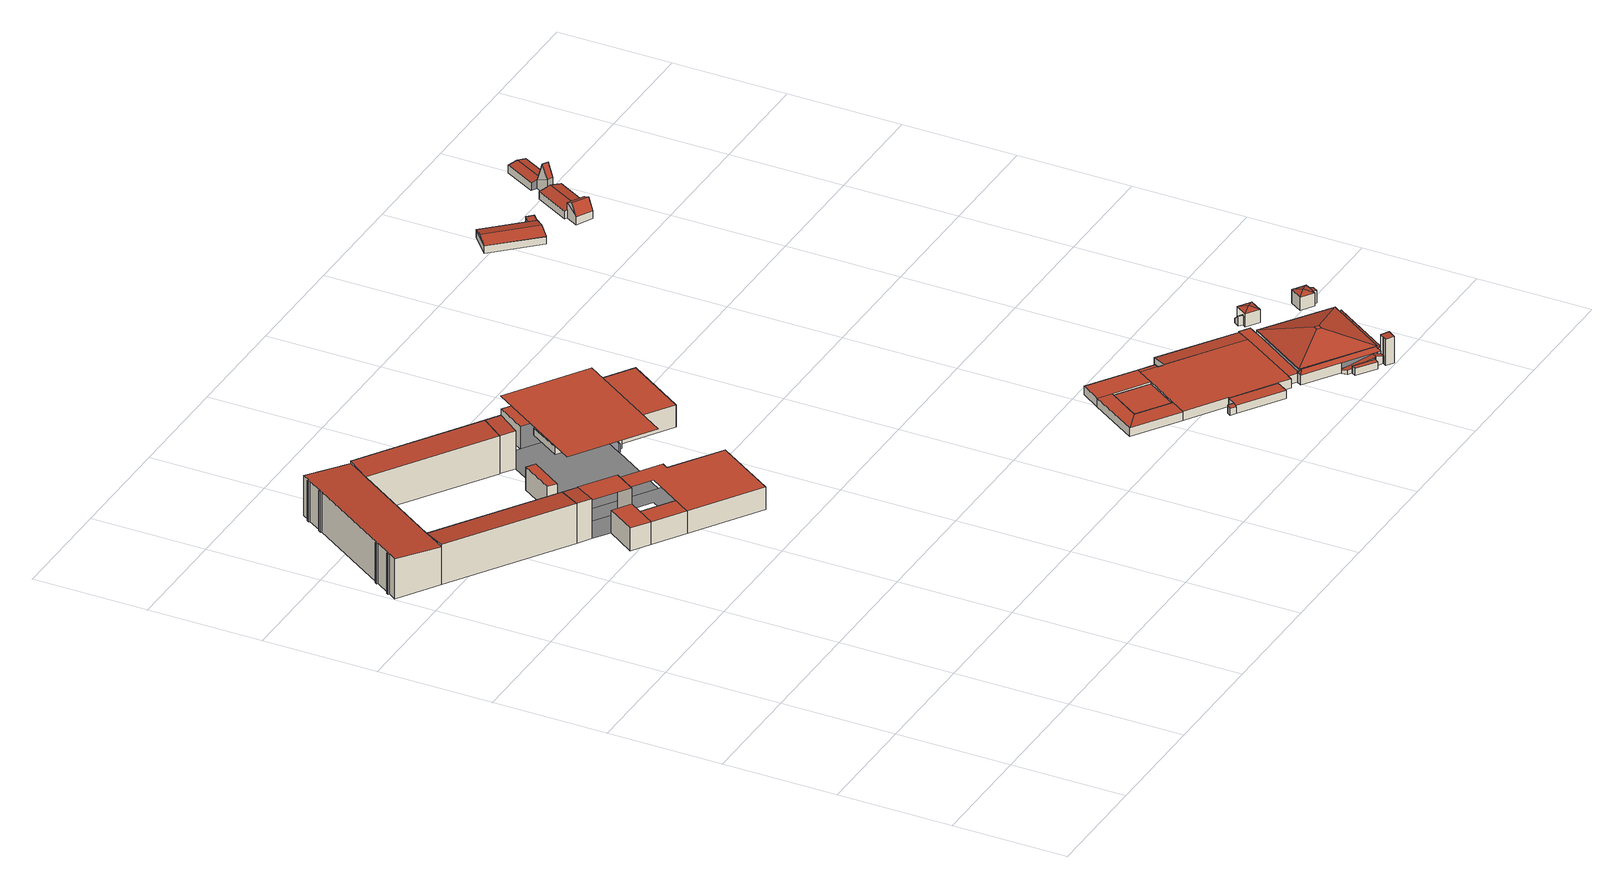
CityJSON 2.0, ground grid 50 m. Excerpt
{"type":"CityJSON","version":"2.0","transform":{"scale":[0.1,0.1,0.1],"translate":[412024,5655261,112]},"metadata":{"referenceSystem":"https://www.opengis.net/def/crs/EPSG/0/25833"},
"CityObjects":{
"building1":{"type":"Building","attributes":{"name":"Deutsches Hygiene-Museum","Gemeindeschluessel":14612000,"Geometrietyp2DReferenz":"3000","function":"31001_3034","roofType":"9999"},"children":["building1-1","building1-2","building1-3"]},
"building1-1":{"type":"BuildingPart","attributes":{"Dachtyp_tdc":"tdcPolyFlatRoof","Dachneigung":4.95,"QualitaetDacherkennung":76,"Geometrietyp2DReferenz":"3000","measuredHeight":18.29,"roofType":"2100"},"parents":["building1"],"geometry":[{"type":"MultiSurface","lod":"2","boundaries":[[[0,1,2,3]],[[1,4,5,6,2]],[[7,0,3,8,9]],[[7,4,1,0]],[[3,2,6,8]]],"semantics":{"surfaces":[{"type":"WallSurface"},{"type":"RoofSurface"},{"type":"GroundSurface"}],"values":[0,0,0,1,2]}}]},
"building1-2":{"type":"BuildingPart","attributes":{"Dachtyp_tdc":"tdcPolyFlatRoof","Dachneigung":2.9,"QualitaetDacherkennung":48,"Geometrietyp2DReferenz":"3000","measuredHeight":18.24,"roofType":"2100"},"parents":["building1"],"geometry":[{"type":"MultiSurface","lod":"2","boundaries":[[[10,9,8,11]],[[5,12,13,6]],[[12,14,15,13]],[[14,16,17,15]],[[16,18,19,17]],[[18,20,21,19]],[[20,22,23,21]],[[22,24,25,23]],[[24,26,27,25]],[[26,28,29,27]],[[28,30,31,29]],[[30,32,33,31]],[[32,34,35,33]],[[34,36,37,35]],[[36,38,39,37]],[[38,40,41,39]],[[40,42,43,41]],[[42,44,45,43]],[[44,46,47,45]],[[46,48,49,47]],[[46,44,42,40,38,36,34,32,30,28,26,24,22,20,18,16,14,12,5,9,10,48]],[[49,11,8,6,13,15,17,19,21,23,25,27,29,31,33,35,37,39,41,43,45,47]]],"semantics":{"surfaces":[{"type":"WallSurface"},{"type":"RoofSurface"},{"type":"GroundSurface"}],"values":[0,0,0,0,0,0,0,0,0,0,0,0,0,0,0,0,0,0,0,0,1,2]}}]},
"building1-3":{"type":"BuildingPart","attributes":{"Dachtyp_tdc":"tdcPolyFlatRoof","Dachneigung":5.02,"QualitaetDacherkennung":75,"Geometrietyp2DReferenz":"3000","measuredHeight":18.25,"roofType":"2100"},"parents":["building1"],"geometry":[{"type":"MultiSurface","lod":"2","boundaries":[[[50,51,52,49,48]],[[51,53,54,52]],[[53,55,10,11,54]],[[53,51,50,55]],[[11,49,52,54]]],"semantics":{"surfaces":[{"type":"WallSurface"},{"type":"RoofSurface"},{"type":"GroundSurface"}],"values":[0,0,0,1,2]}}]},
"building2":{"type":"Building","attributes":{"name":"Deutsches Hygiene-Museum","Gemeindeschluessel":14612000,"Geometrietyp2DReferenz":"3000","function":"31001_3034","roofType":"9999"},"children":["building2-1","building2-2","building2-3","building2-4","building2-5","building2-6","building2-7","building2-8","building2-9","building2-10","building2-11","building2-12","building2-13"]},
"building2-1":{"type":"BuildingPart","attributes":{"Dachtyp_tdc":"tdcPolyFlatRoof","Dachneigung":0,"QualitaetDacherkennung":20,"Geometrietyp2DReferenz":"3000","measuredHeight":26.94,"roofType":"1000"},"parents":["building2"],"geometry":[{"type":"MultiSurface","lod":"2","boundaries":[[[56,57,58,59]],[[60,61,62,63,64,65,66,67,68]]],"semantics":{"surfaces":[{"type":"RoofSurface"},{"type":"GroundSurface"}],"values":[0,1]}}]},
"building2-2":{"type":"BuildingPart","attributes":{"Dachtyp_tdc":"tdcPolyFlatRoof","Dachneigung":0,"QualitaetDacherkennung":19,"Geometrietyp2DReferenz":"3000","measuredHeight":17.73,"roofType":"1000"},"parents":["building2"],"geometry":[{"type":"MultiSurface","lod":"2","boundaries":[[[69,70,71,72,73,74]],[[75,76,77,70,69]],[[73,72,78,79,80]]],"semantics":{"surfaces":[{"type":"WallSurface"},{"type":"RoofSurface"},{"type":"GroundSurface"}],"values":[0,1,2]}}]},
"building2-3":{"type":"BuildingPart","attributes":{"Dachtyp_tdc":"tdcPolyFlatRoof","Dachneigung":0,"QualitaetDacherkennung":67,"Geometrietyp2DReferenz":"3000","measuredHeight":10.21,"roofType":"1000"},"parents":["building2"],"geometry":[{"type":"MultiSurface","lod":"2","boundaries":[[[81,82,83,84]],[[85,86,87,88]],[[86,85,82,81]],[[84,83,88,87]]],"semantics":{"surfaces":[{"type":"WallSurface"},{"type":"RoofSurface"},{"type":"GroundSurface"}],"values":[0,0,1,2]}}]},
"building2-4":{"type":"BuildingPart","attributes":{"Dachtyp_tdc":"tdcPolyFlatRoof","Dachneigung":0,"QualitaetDacherkennung":72,"Geometrietyp2DReferenz":"3000","measuredHeight":10.25,"roofType":"1000"},"parents":["building2"],"geometry":[{"type":"MultiSurface","lod":"2","boundaries":[[[89,90,91,61]],[[90,92,93,94,91]],[[95,92,90,89]],[[61,91,94,62]]],"semantics":{"surfaces":[{"type":"WallSurface"},{"type":"RoofSurface"},{"type":"GroundSurface"}],"values":[0,0,1,2]}}]},
"building2-5":{"type":"BuildingPart","attributes":{"Dachtyp_tdc":"tdcPolyFlatRoof","Dachneigung":0,"QualitaetDacherkennung":0,"Geometrietyp2DReferenz":"3000","measuredHeight":3.38,"roofType":"9999"},"parents":["building2"],"geometry":[{"type":"MultiSurface","lod":"2","boundaries":[[[96,97,98,99,100]],[[100,99,101,102]],[[99,98,103,101]],[[98,97,104,103]],[[97,96,105,104]],[[96,100,102,105]],[[102,101,103,104,105]]],"semantics":{"surfaces":[{"type":"RoofSurface"},{"type":"WallSurface"},{"type":"GroundSurface"}],"values":[0,1,1,1,1,1,2]}}]},
"building2-6":{"type":"BuildingPart","attributes":{"Dachtyp_tdc":"tdcPolyFlatRoof","Dachneigung":0,"QualitaetDacherkennung":46,"Geometrietyp2DReferenz":"3000","measuredHeight":10.27,"roofType":"1000"},"parents":["building2"],"geometry":[{"type":"MultiSurface","lod":"2","boundaries":[[[106,107,108,109]],[[107,110,111,108]],[[110,112,113,111]],[[112,114,85,88,113]],[[112,110,107,106,115,116,117,118,74,119,114]],[[88,83,120,73,80,121,65,64,109,108,111,113]]],"semantics":{"surfaces":[{"type":"WallSurface"},{"type":"RoofSurface"},{"type":"GroundSurface"}],"values":[0,0,0,0,1,2]}}]},
"building2-7":{"type":"BuildingPart","attributes":{"Dachtyp_tdc":"tdcPolyFlatRoof","Dachneigung":0,"QualitaetDacherkennung":58,"Geometrietyp2DReferenz":"3000","measuredHeight":10.18,"roofType":"1000"},"parents":["building2"],"geometry":[{"type":"MultiSurface","lod":"2","boundaries":[[[122,123,124,125,126]],[[127,128,129,130,131]],[[128,127,132,123,122]],[[125,124,133,131,130]]],"semantics":{"surfaces":[{"type":"WallSurface"},{"type":"RoofSurface"},{"type":"GroundSurface"}],"values":[0,0,1,2]}}]},
"building2-8":{"type":"BuildingPart","attributes":{"Dachtyp_tdc":"tdcPolyFlatRoof","Dachneigung":4.94,"QualitaetDacherkennung":70,"Geometrietyp2DReferenz":"3000","measuredHeight":18.22,"roofType":"2100"},"parents":["building2"],"geometry":[{"type":"MultiSurface","lod":"2","boundaries":[[[1,0,134,135]],[[0,136,117,121,134]],[[137,1,135,79,77]],[[137,76,138,136,0,1]],[[135,134,121,80,79]]],"semantics":{"surfaces":[{"type":"WallSurface"},{"type":"RoofSurface"},{"type":"GroundSurface"}],"values":[0,0,0,1,2]}}]},
"building2-9":{"type":"BuildingPart","attributes":{"Dachtyp_tdc":"tdcPolyFlatRoof","Dachneigung":0,"QualitaetDacherkennung":48,"Geometrietyp2DReferenz":"3000","measuredHeight":10.46,"roofType":"1000"},"parents":["building2"],"geometry":[{"type":"MultiSurface","lod":"2","boundaries":[[[139,140,141,66]],[[142,143,140,139]],[[66,141,144,67]],[[140,143,144,141]],[[143,142,67,144]]],"semantics":{"surfaces":[{"type":"WallSurface"},{"type":"RoofSurface"},{"type":"GroundSurface"}],"values":[0,1,2,0,0]}}]},
"building2-10":{"type":"BuildingPart","attributes":{"Dachtyp_tdc":"tdcPolyFlatRoof","Dachneigung":0,"QualitaetDacherkennung":74,"Geometrietyp2DReferenz":"3000","measuredHeight":10.25,"roofType":"1000"},"parents":["building2"],"geometry":[{"type":"MultiSurface","lod":"2","boundaries":[[[145,146,147,87,86]],[[146,148,78,147]],[[148,146,145,71]],[[72,84,87,147,78]]],"semantics":{"surfaces":[{"type":"WallSurface"},{"type":"RoofSurface"},{"type":"GroundSurface"}],"values":[0,0,1,2]}}]},
"building2-11":{"type":"BuildingPart","attributes":{"Dachtyp_tdc":"tdcPolyFlatRoof","Dachneigung":5.03,"QualitaetDacherkennung":72,"Geometrietyp2DReferenz":"3000","measuredHeight":18.17,"roofType":"2100"},"parents":["building2"],"geometry":[{"type":"MultiSurface","lod":"2","boundaries":[[[53,51,149,150]],[[51,151,60,149]],[[152,53,150,68]],[[152,151,51,53]],[[150,149,60,68]]],"semantics":{"surfaces":[{"type":"WallSurface"},{"type":"RoofSurface"},{"type":"GroundSurface"}],"values":[0,0,0,1,2]}}]},
"building2-12":{"type":"BuildingPart","attributes":{"Dachtyp_tdc":"tdcPolyFlatRoof","Dachneigung":0,"QualitaetDacherkennung":0,"Geometrietyp2DReferenz":"3000","measuredHeight":3.74,"roofType":"9999"},"parents":["building2"],"geometry":[{"type":"MultiSurface","lod":"2","boundaries":[[[153,154,129,126,93,155]],[[93,126,125,94]],[[156,130,129,154]],[[154,153,63,156]],[[94,125,130,156,63,62]],[[130,125,126,129]],[[62,63,153,155]],[[94,62,155,93]]],"semantics":{"surfaces":[{"type":"RoofSurface"},{"type":"WallSurface"},{"type":"GroundSurface"},{"type":"ClosureSurface","isClosure":"1","QuelleClosure":"LoD1Solid"}],"values":[0,1,1,1,2,3,3,3]}}]},
"building2-13":{"type":"BuildingPart","attributes":{"Dachtyp_tdc":"tdcPolyFlatRoof","Dachneigung":0,"QualitaetDacherkennung":68,"Geometrietyp2DReferenz":"3000","measuredHeight":10.21,"roofType":"1000"},"parents":["building2"],"geometry":[{"type":"MultiSurface","lod":"2","boundaries":[[[157,158,124,123]],[[157,159,160,158]],[[159,132,133,160]],[[132,159,157,123]],[[124,158,160,133]]],"semantics":{"surfaces":[{"type":"WallSurface"},{"type":"RoofSurface"},{"type":"GroundSurface"}],"values":[0,0,0,1,2]}}]},
"building3":{"type":"Building","attributes":{"name":"Deutsches Hygiene-Museum","Dachtyp_tdc":"tdcPolyFlatRoof","Gemeindeschluessel":14612000,"Dachneigung":4.05,"QualitaetDacherkennung":38,"Geometrietyp2DReferenz":"3000","measuredHeight":3,"function":"31001_3034","roofType":"2100"},"geometry":[{"type":"Solid","lod":"2","boundaries":[[[[161,162,163,164]],[[162,165,166,163]],[[165,167,168,166]],[[167,161,164,168]],[[167,165,162,161]],[[164,163,166,168]]]],"semantics":{"surfaces":[{"type":"WallSurface"},{"type":"RoofSurface"},{"type":"GroundSurface"}],"values":[[0,0,0,0,1,2]]}}]},
"building4":{"type":"Building","attributes":{"name":"Georg-Arnhold-Bad","Dachtyp_tdc":"tdcPolyFlatRoof","Gemeindeschluessel":14612000,"Dachneigung":0,"QualitaetDacherkennung":0,"Geometrietyp2DReferenz":"3000","BezugspunktDach":"2000","measuredHeight":3,"function":"31001_3221"},"geometry":[{"type":"MultiSurface","lod":"2","boundaries":[[[169,170,171,172]],[[172,171,173,174]],[[171,170,175,173]],[[170,169,176,175]],[[169,172,174,176]],[[174,173,175,176]]],"semantics":{"surfaces":[{"type":"RoofSurface"},{"type":"WallSurface"},{"type":"GroundSurface"}],"values":[0,1,1,1,1,2]}}]},
"building5":{"type":"Building","attributes":{"name":"Georg-Arnhold-Bad","Gemeindeschluessel":14612000,"Geometrietyp2DReferenz":"3000","function":"31001_3221","roofType":"9999"},"children":["building5-1","building5-2","building5-3","building5-4","building5-5","building5-6","building5-7","building5-8","building5-9","building5-10","building5-11","building5-12","building5-13","building5-14","building5-15"]},
"building5-1":{"type":"BuildingPart","attributes":{"Dachtyp_tdc":"tdcPolyFlatRoof","Dachneigung":5.1,"QualitaetDacherkennung":59,"Geometrietyp2DReferenz":"3000","measuredHeight":4.14,"roofType":"2100"},"parents":["building5"],"geometry":[{"type":"MultiSurface","lod":"2","boundaries":[[[177,178,179,180,181]],[[178,182,183,179]],[[178,177,184,185,182]],[[183,186,180,179]]],"semantics":{"surfaces":[{"type":"WallSurface"},{"type":"RoofSurface"},{"type":"GroundSurface"}],"values":[0,0,1,2]}}]},
"building5-2":{"type":"BuildingPart","attributes":{"Dachtyp_tdc":"tdcPolyFlatRoof","Dachneigung":0,"QualitaetDacherkennung":79,"Geometrietyp2DReferenz":"3000","measuredHeight":3.91,"roofType":"1000"},"parents":["building5"],"geometry":[{"type":"MultiSurface","lod":"2","boundaries":[[[187,188,189,190]],[[191,192,193,194]],[[191,194,187,190]],[[189,188,193,192]]],"semantics":{"surfaces":[{"type":"WallSurface"},{"type":"RoofSurface"},{"type":"GroundSurface"}],"values":[0,0,1,2]}}]},
"building5-3":{"type":"BuildingPart","attributes":{"Dachtyp_tdc":"tdcFreeFormRoof","Dachneigung":52.86,"QualitaetDacherkennung":19,"Geometrietyp2DReferenz":"3000","measuredHeight":6.32,"roofType":"5000"},"parents":["building5"],"geometry":[{"type":"MultiSurface","lod":"2","boundaries":[[[195,196,197,198]],[[199,200,201,202,203]],[[200,204,205,206,201]],[[207,195,198,208]],[[209,210,200,199,211]],[[211,196,195,207,209]],[[210,209,207,212,204]],[[198,197,213,214,202,201,206,215,208]],[[210,204,200]]],"semantics":{"surfaces":[{"type":"WallSurface"},{"type":"RoofSurface"},{"type":"GroundSurface"}],"values":[0,0,0,0,1,1,1,2,1]}}]},
"building5-4":{"type":"BuildingPart","attributes":{"Dachtyp_tdc":"tdcPolyFlatRoof","Dachneigung":16.69,"QualitaetDacherkennung":45,"Geometrietyp2DReferenz":"3000","measuredHeight":3.72,"roofType":"2100"},"parents":["building5"],"geometry":[{"type":"MultiSurface","lod":"2","boundaries":[[[216,217,218,219]],[[217,220,221,218]],[[222,216,219,223]],[[222,224,220,217,216]],[[219,218,221,223]]],"semantics":{"surfaces":[{"type":"WallSurface"},{"type":"RoofSurface"},{"type":"GroundSurface"}],"values":[0,0,0,1,2]}}]},
"building5-5":{"type":"BuildingPart","attributes":{"Dachtyp_tdc":"tdcFreeFormRoof","Dachneigung":50.54,"QualitaetDacherkennung":12,"Geometrietyp2DReferenz":"3000","measuredHeight":4.88,"roofType":"5000"},"parents":["building5"],"geometry":[{"type":"MultiSurface","lod":"2","boundaries":[[[225,226,227,228]],[[226,229,198,227]],[[229,230,208,198]],[[231,225,228,232]],[[233,226,225,234]],[[234,231,230,229,233]],[[226,233,229]],[[231,234,225]],[[228,227,198,208,232]]],"semantics":{"surfaces":[{"type":"WallSurface"},{"type":"RoofSurface"},{"type":"GroundSurface"}],"values":[0,0,0,0,1,1,0,0,2]}}]},
"building5-6":{"type":"BuildingPart","attributes":{"Dachtyp_tdc":"tdcPolyFlatRoof","Dachneigung":0,"QualitaetDacherkennung":49,"Geometrietyp2DReferenz":"3000","measuredHeight":3.88,"roofType":"1000"},"parents":["building5"],"geometry":[{"type":"MultiSurface","lod":"2","boundaries":[[[235,236,237,183,182]],[[236,238,239,237]],[[205,240,241,206]],[[240,205,242,238,236,235,185,243]],[[183,237,239,215,206,241,186]]],"semantics":{"surfaces":[{"type":"WallSurface"},{"type":"RoofSurface"},{"type":"GroundSurface"}],"values":[0,0,0,1,2]}}]},
"building5-7":{"type":"BuildingPart","attributes":{"Dachtyp_tdc":"tdcCutTentRoof","Dachneigung":18.48,"QualitaetDacherkennung":27,"Geometrietyp2DReferenz":"3000","measuredHeight":11.08,"roofType":"9999"},"parents":["building5"],"geometry":[{"type":"MultiSurface","lod":"2","boundaries":[[[244,245,246,239,238]],[[245,247,232,246]],[[247,231,232]],[[247,245,248,249,250]],[[251,250,249,252]],[[253,251,252,254]],[[245,253,254,248]],[[254,252,249,248]],[[244,253,245]],[[255,251,253,244]],[[250,251,255]],[[208,215,239,246,232]]],"semantics":{"surfaces":[{"type":"WallSurface"},{"type":"RoofSurface"},{"type":"GroundSurface"}],"values":[0,0,0,1,1,1,1,1,0,0,0,2]}}]},
"building5-8":{"type":"BuildingPart","attributes":{"Dachtyp_tdc":"tdcPolyFlatRoof","Dachneigung":0,"QualitaetDacherkennung":67,"Geometrietyp2DReferenz":"3000","measuredHeight":4.07,"roofType":"1000"},"parents":["building5"],"geometry":[{"type":"MultiSurface","lod":"2","boundaries":[[[256,257,258,241,240]],[[257,259,260,258]],[[259,261,260]],[[262,263,264,265,266]],[[263,267,268,269,264]],[[270,181,180,271,272]],[[184,181,270,273,274,275,267,263,262,259,257,256]],[[241,258,260,265,264,269,276,277,278,271,180,186]],[[275,274,279,277,276,280]]],"semantics":{"surfaces":[{"type":"WallSurface"},{"type":"RoofSurface"},{"type":"GroundSurface"}],"values":[0,0,0,0,0,0,1,2,0]}}]},
"building5-9":{"type":"BuildingPart","attributes":{"Dachtyp_tdc":"tdcPolyFlatRoof","Dachneigung":0,"QualitaetDacherkennung":78,"Geometrietyp2DReferenz":"3000","measuredHeight":3.64,"roofType":"1000"},"parents":["building5"],"geometry":[{"type":"MultiSurface","lod":"2","boundaries":[[[261,281,282,260]],[[281,283,222,223,282]],[[220,266,265,221]],[[220,224,283,281,261,266]],[[265,260,282,223,221]]],"semantics":{"surfaces":[{"type":"WallSurface"},{"type":"RoofSurface"},{"type":"GroundSurface"}],"values":[0,0,0,1,2]}}]},
"building5-10":{"type":"BuildingPart","attributes":{"Dachtyp_tdc":"tdcPolyFlatRoof","Dachneigung":0,"QualitaetDacherkennung":80,"Geometrietyp2DReferenz":"3000","measuredHeight":3.87,"roofType":"1000"},"parents":["building5"],"geometry":[{"type":"MultiSurface","lod":"2","boundaries":[[[279,190,189,277]],[[191,284,285,192]],[[284,286,287,285]],[[286,284,191,190,279,288]],[[277,189,192,285,287,278]]],"semantics":{"surfaces":[{"type":"WallSurface"},{"type":"RoofSurface"},{"type":"GroundSurface"}],"values":[0,0,0,1,2]}}]},
"building5-11":{"type":"BuildingPart","attributes":{"Dachtyp_tdc":"tdcPolyFlatRoof","Dachneigung":0,"QualitaetDacherkennung":0,"Geometrietyp2DReferenz":"3000","measuredHeight":3.15,"roofType":"9999"},"parents":["building5"],"geometry":[{"type":"MultiSurface","lod":"2","boundaries":[[[289,290,291,292,293]],[[292,291,294,295]],[[291,290,296,294]],[[290,289,297,298,296]],[[293,297,289]],[[295,294,296,298]],[[295,298,297,293,292]]],"semantics":{"surfaces":[{"type":"RoofSurface"},{"type":"WallSurface"},{"type":"GroundSurface"},{"type":"ClosureSurface","isClosure":"1","QuelleClosure":"LoD1Solid"}],"values":[0,1,1,1,1,2,3]}}]},
"building5-12":{"type":"BuildingPart","attributes":{"Dachtyp_tdc":"tdcPolyFlatRoof","Dachneigung":0,"QualitaetDacherkennung":50,"Geometrietyp2DReferenz":"3000","measuredHeight":3.93,"roofType":"1000"},"parents":["building5"],"geometry":[{"type":"MultiSurface","lod":"2","boundaries":[[[299,300,287,286]],[[299,272,271,300]],[[288,272,299,286]],[[287,300,271,278]]],"semantics":{"surfaces":[{"type":"WallSurface"},{"type":"RoofSurface"},{"type":"GroundSurface"}],"values":[0,0,1,2]}}]},
"building5-13":{"type":"BuildingPart","attributes":{"Dachtyp_tdc":"tdcPolyFlatRoof","Dachneigung":0,"QualitaetDacherkennung":82,"Geometrietyp2DReferenz":"3000","measuredHeight":3.87,"roofType":"1000"},"parents":["building5"],"geometry":[{"type":"MultiSurface","lod":"2","boundaries":[[[187,280,276,188]],[[268,194,193,269]],[[194,268,280,187]],[[188,276,269,193]]],"semantics":{"surfaces":[{"type":"WallSurface"},{"type":"RoofSurface"},{"type":"GroundSurface"}],"values":[0,0,1,2]}}]},
"building5-14":{"type":"BuildingPart","attributes":{"Dachtyp_tdc":"tdcFreeFormRoof","Dachneigung":10.31,"QualitaetDacherkennung":5,"Geometrietyp2DReferenz":"3000","measuredHeight":4.16,"roofType":"5000"},"parents":["building5"],"geometry":[{"type":"MultiSurface","lod":"2","boundaries":[[[297,301,302,298]],[[301,303,304,302]],[[303,203,202,304]],[[305,306,307,308]],[[306,309,310,307]],[[309,311,295,310]],[[311,292,295]],[[309,306,305,312,313]],[[313,203,303,301,297,293,311,309]],[[298,302,304,202,214,213,308,307,310,295]]],"semantics":{"surfaces":[{"type":"WallSurface"},{"type":"RoofSurface"},{"type":"GroundSurface"}],"values":[0,0,0,0,0,0,0,1,1,2]}}]},
"building5-15":{"type":"BuildingPart","attributes":{"Dachtyp_tdc":"tdcPolyFlatRoof","Dachneigung":4.11,"QualitaetDacherkennung":77,"Geometrietyp2DReferenz":"3000","measuredHeight":12.15,"roofType":"2100"},"parents":["building5"],"geometry":[{"type":"MultiSurface","lod":"2","boundaries":[[[314,211,213,312]],[[315,316,317,197,196]],[[316,318,319,317]],[[318,320,321,319]],[[320,322,323,321]],[[322,324,307,323]],[[324,325,305,308,307]],[[325,324,322,320,318,316,315,314]],[[213,197,317,319,321,323,307,308]]],"semantics":{"surfaces":[{"type":"WallSurface"},{"type":"RoofSurface"},{"type":"GroundSurface"}],"values":[0,0,0,0,0,0,0,1,2]}}]},
"building6":{"type":"Building","attributes":{"Gemeindeschluessel":14612000,"Geometrietyp2DReferenz":"3000","function":"31001_9998","roofType":"9999"},"children":["building6-1","building6-2"]},
"building6-1":{"type":"BuildingPart","attributes":{"Dachtyp_tdc":"tdcTentRoof","Dachneigung":18.89,"QualitaetDacherkennung":75,"Geometrietyp2DReferenz":"3000","measuredHeight":7.08,"roofType":"3500"},"parents":["building6"],"geometry":[{"type":"MultiSurface","lod":"2","boundaries":[[[326,327,328,329]],[[327,330,331,328]],[[330,332,333,331]],[[327,326,334]],[[330,327,334]],[[332,330,334]],[[326,332,334]],[[329,328,331,333,335,336]]],"semantics":{"surfaces":[{"type":"WallSurface"},{"type":"RoofSurface"},{"type":"GroundSurface"}],"values":[0,0,0,1,1,1,1,2]}}]},
"building6-2":{"type":"BuildingPart","attributes":{"Dachtyp_tdc":"tdcGableRoof","Dachneigung":43.88,"QualitaetDacherkennung":7,"Geometrietyp2DReferenz":"3000","measuredHeight":4.54,"roofType":"3100"},"parents":["building6"],"geometry":[{"type":"MultiSurface","lod":"2","boundaries":[[[337,338,336,339]],[[340,341,342,335]],[[341,337,339,342]],[[337,341,343]],[[338,337,343,344]],[[341,340,344,343]],[[339,336,335,342]]],"semantics":{"surfaces":[{"type":"WallSurface"},{"type":"RoofSurface"},{"type":"GroundSurface"}],"values":[0,0,0,0,1,1,2]}}]},
"building7":{"type":"Building","attributes":{"Dachtyp_tdc":"tdcFreeFormRoof","Gemeindeschluessel":14612000,"Dachneigung":13.26,"QualitaetDacherkennung":64,"Geometrietyp2DReferenz":"3000","measuredHeight":5,"function":"31001_9998","roofType":"5000"},"geometry":[{"type":"Solid","lod":"2","boundaries":[[[[345,346,347,348]],[[349,350,351,352]],[[350,353,354,351]],[[353,355,356,354]],[[355,345,348,356]],[[357,358,359,360]],[[353,350,361,357,360,355]],[[349,361,350]],[[346,358,357,361,349]],[[345,359,358,346]],[[355,360,359,345]],[[348,347,352,351,354,356]],[[346,349,352,347]]]],"semantics":{"surfaces":[{"type":"WallSurface"},{"type":"RoofSurface"},{"type":"GroundSurface"}],"values":[[0,0,0,0,0,1,1,0,0,0,0,2,0]]}}]},
"building8":{"type":"Building","attributes":{"Gemeindeschluessel":14612000,"Geometrietyp2DReferenz":"3000","function":"31001_9998","roofType":"9999"},"children":["building8-1","building8-2"]},
"building8-1":{"type":"BuildingPart","attributes":{"Dachtyp_tdc":"tdcTentRoof","Dachneigung":18.85,"QualitaetDacherkennung":81,"Geometrietyp2DReferenz":"3000","measuredHeight":7.09,"roofType":"3500"},"parents":["building8"],"geometry":[{"type":"MultiSurface","lod":"2","boundaries":[[[362,363,364,365]],[[363,366,367,364]],[[366,368,369,367]],[[370,371,372,373]],[[371,362,365,372]],[[362,371,374]],[[363,362,374]],[[366,363,374]],[[371,370,368,366,374]],[[365,364,367,369,373,372]]],"semantics":{"surfaces":[{"type":"WallSurface"},{"type":"RoofSurface"},{"type":"GroundSurface"}],"values":[0,0,0,0,0,1,1,1,1,2]}}]},
"building8-2":{"type":"BuildingPart","attributes":{"Dachtyp_tdc":"tdcPolyFlatRoof","Dachneigung":15.39,"QualitaetDacherkennung":45,"Geometrietyp2DReferenz":"3000","measuredHeight":5.96,"roofType":"2100"},"parents":["building8"],"geometry":[{"type":"MultiSurface","lod":"2","boundaries":[[[375,370,373,376]],[[377,378,369,368]],[[377,375,376,378]],[[377,368,370,375]],[[376,373,369,378]]],"semantics":{"surfaces":[{"type":"WallSurface"},{"type":"RoofSurface"},{"type":"GroundSurface"}],"values":[0,0,0,1,2]}}]},
"building9":{"type":"Building","attributes":{"Dachtyp_tdc":"tdcPolyFlatRoof","Gemeindeschluessel":14612000,"Dachneigung":2.63,"QualitaetDacherkennung":66,"Geometrietyp2DReferenz":"3000","measuredHeight":3.09,"function":"31001_9998","roofType":"2100"},"geometry":[{"type":"Solid","lod":"2","boundaries":[[[[379,380,381,382]],[[380,383,384,381]],[[383,385,386,384]],[[385,387,388,386]],[[387,379,382,388]],[[387,385,383,380,379]],[[382,381,384,386,388]]]],"semantics":{"surfaces":[{"type":"WallSurface"},{"type":"RoofSurface"},{"type":"GroundSurface"}],"values":[[0,0,0,0,0,1,2]]}}]},
"building10":{"type":"Building","attributes":{"Gemeindeschluessel":14612000,"Geometrietyp2DReferenz":"3000","function":"31001_9998","roofType":"9999"},"children":["building10-1","building10-2","building10-3","building10-4"]},
"building10-1":{"type":"BuildingPart","attributes":{"Dachtyp_tdc":"tdcGableRoof","Dachneigung":57.88,"QualitaetDacherkennung":5,"Geometrietyp2DReferenz":"3000","measuredHeight":8.4,"roofType":"3100"},"parents":["building10"],"geometry":[{"type":"MultiSurface","lod":"2","boundaries":[[[389,390,391,392]],[[390,393,394,395,391]],[[396,389,392,397,398]],[[393,390,399]],[[389,396,400]],[[390,389,400,399]],[[396,393,399,400]],[[392,391,395,401,397]]],"semantics":{"surfaces":[{"type":"WallSurface"},{"type":"RoofSurface"},{"type":"GroundSurface"}],"values":[0,0,0,0,0,1,1,2]}}]},
"building10-2":{"type":"BuildingPart","attributes":{"Dachtyp_tdc":"tdcGableRoof","Dachneigung":11.28,"QualitaetDacherkennung":53,"Geometrietyp2DReferenz":"3000","measuredHeight":4.5,"roofType":"3100"},"parents":["building10"],"geometry":[{"type":"MultiSurface","lod":"2","boundaries":[[[402,398,397,403]],[[394,404,405,395]],[[404,406,407,405]],[[406,408,409,407]],[[410,411,412,413]],[[411,402,403,412]],[[414,408,406,404,394,415]],[[415,398,402,411,410,414]],[[403,397,401,395,405,407,409,416,413,412]]],"semantics":{"surfaces":[{"type":"WallSurface"},{"type":"RoofSurface"},{"type":"GroundSurface"}],"values":[0,0,0,0,0,0,1,1,2]}}]},
"building10-3":{"type":"BuildingPart","attributes":{"Dachtyp_tdc":"tdcGableRoof","Dachneigung":11.03,"QualitaetDacherkennung":57,"Geometrietyp2DReferenz":"3000","measuredHeight":4.34,"roofType":"3100"},"parents":["building10"],"geometry":[{"type":"MultiSurface","lod":"2","boundaries":[[[417,418,419,420]],[[418,421,422,419]],[[421,423,424,422]],[[421,418,425]],[[418,417,426,425]],[[423,421,425,426]],[[420,419,422,424,427,428]]],"semantics":{"surfaces":[{"type":"WallSurface"},{"type":"RoofSurface"},{"type":"GroundSurface"}],"values":[0,0,0,0,1,1,2]}}]},
"building10-4":{"type":"BuildingPart","attributes":{"Dachtyp_tdc":"tdcGableRoof","Dachneigung":69.02,"QualitaetDacherkennung":3,"Geometrietyp2DReferenz":"3000","measuredHeight":13.09,"roofType":"3100"},"parents":["building10"],"geometry":[{"type":"MultiSurface","lod":"2","boundaries":[[[429,430,410,413,427,431]],[[432,433,434,428,409,408]],[[430,429,435]],[[433,432,436]],[[429,433,436,435]],[[432,430,435,436]],[[428,427,413,416,409]]],"semantics":{"surfaces":[{"type":"WallSurface"},{"type":"RoofSurface"},{"type":"GroundSurface"}],"values":[0,0,0,0,1,1,2]}}]}
},
"vertices":[
[755,2333,178],[691,2236,188],[691,2236,5],[755,2333,5],[185,2568,188],[185,2568,177],[185,2568,5],[248,2664,178],[248,2664,5],[248,2664,177],
[509,3062,177],[509,3062,5],[9,2683,188],[9,2683,5],[31,2716,188],[31,2716,5],[26,2719,188],[26,2719,5],[32,2728,188],[32,2728,5],[37,2725,188],[37,2725,5],[80,2791,188],[80,2791,5],[75,2794,188],[75,2794,5],[81,2804,188],[81,2804,5],[86,2801,188],[86,2801,5],[319,3157,188],[319,3157,5],[315,3160,188],[315,3160,5],[322,3171,188],[322,3171,5],[326,3168,188],[326,3168,5],[368,3233,188],[368,3233,5],[363,3236,188],[363,3236,5],[370,3246,188],[370,3246,5],[375,3242,188],[375,3242,5],[396,3275,188],[396,3275,5],[573,3160,177],[573,3160,5],
[573,3160,188],[1076,2831,188],[1076,2831,5],[1012,2734,178],[1012,2734,5],[509,3062,178],
[853,2360,276],[1194,2137,276],[1476,2570,276],[1136,2792,276],[1136,2792,6],[1209,2744,6],[1476,2570,6],[1360,2391,6],[1194,2137,6],[853,2360,6],[896,2425,6],[988,2565,6],[1072,2694,6],
[957,2194,183],[897,2102,183],[897,2102,109],[897,2102,6],[957,2194,6],[957,2194,109],[809,2291,183],[779,2246,183],[748,2199,183],[819,2152,6],[748,2199,6],[809,2291,6],
[864,2051,108],[1000,1962,108],[1000,1962,6],[864,2051,6],[950,1886,108],[814,1975,108],[814,1975,6],[950,1886,6],
[1209,2744,109],[1291,2870,109],[1291,2870,6],[1559,2697,109],[1559,2697,44],[1559,2697,6],[1476,2570,109],
[1323,2743,40],[1234,2606,40],[1370,2517,40],[1460,2654,40],[1532,2606,40],[1460,2654,6],[1532,2606,6],[1370,2517,6],[1234,2606,6],[1323,2743,6],
[1213,2124,109],[1198,2101,109],[1198,2101,6],[1213,2124,6],[1416,1958,109],[1416,1958,6],[1244,1694,109],[1244,1694,6],[950,1886,109],[1194,2137,109],[853,2360,109],[811,2296,109],[809,2291,109],[1093,2105,109],[1093,2105,6],[811,2296,6],
[1564,2694,108],[1585,2680,108],[1585,2680,6],[1564,2694,6],[1564,2694,44],[1390,2394,108],[1375,2405,108],[1375,2405,44],[1375,2405,6],[1390,2394,6],[1408,2420,108],[1408,2420,6],
[755,2333,6],[691,2236,6],[811,2296,178],[748,2199,188],[809,2291,179],
[896,2425,111],[859,2450,111],[859,2450,6],[988,2565,111],[950,2589,111],[950,2589,6],
[814,1975,109],[736,2026,109],[736,2026,6],[819,2152,109],
[1076,2831,6],[1012,2734,6],[1136,2792,188],[1072,2694,178],
[1360,2391,44],[1364,2388,44],[1476,2570,44],[1364,2388,6],
[1798,2542,108],[1798,2542,6],[1625,2278,108],[1625,2278,6],
[1375,2651,33],[1325,2575,40],[1325,2575,10],[1375,2651,10],[1264,2615,40],[1264,2615,10],[1314,2691,33],[1314,2691,10],
[2453,705,41],[2597,610,41],[2691,753,41],[2547,847,41],[2691,753,11],[2547,847,11],[2597,610,11],[2453,705,11],
[2823,765,52],[2863,825,45],[2863,825,10],[2823,765,10],[2823,765,51],[3177,618,45],[3177,618,10],[3138,558,51],[3154,582,49],[3138,558,10],
[2453,705,49],[2453,705,10],[2547,847,10],[2547,847,49],[2491,884,49],[2491,884,10],[2353,674,10],[2353,674,49],
[3304,78,55],[3291,58,55],[3291,58,10],[3304,78,10],[3141,154,55],[2990,253,55],[2990,253,10],[3141,154,10],[3141,154,26],[3005,275,55],[3005,275,49],[3005,275,10],[3305,79,55],[3305,79,10],[3285,75,73],[3009,256,73],[3289,56,55],[3013,270,55],[3289,56,10],[3261,75,10],[3013,270,10],
[2669,396,41],[2680,413,47],[2680,413,10],[2669,396,10],[2702,399,47],[2702,399,10],[2691,381,41],[2691,381,10],[2701,396,47],
[3492,320,45],[3324,66,45],[3324,66,10],[3492,320,10],[3304,78,45],[3305,79,45],[3472,333,45],[3472,333,10],[3314,72,59],[3482,327,59],
[3177,618,49],[3221,589,49],[3221,589,10],[3194,547,49],[3194,547,10],[2970,298,49],[2970,298,10],[3013,270,49],[3138,558,49],
[3194,547,63],[3486,355,63],[3486,355,10],[3472,333,63],[3253,306,121],[3243,290,121],[3305,79,63],[3013,270,67],[3223,301,121],[3194,547,66],[3235,319,121],[3013,270,63],
[2970,298,51],[2956,277,51],[2956,277,10],[2910,308,51],[2910,308,10],[2910,308,47],[2723,430,51],[2723,431,51],[2723,431,10],[2723,430,10],[2723,430,47],[2553,543,51],[2553,543,49],[2553,543,10],[2802,778,51],[2802,778,10],[2802,778,49],[2736,822,51],[2691,753,51],[2597,610,51],[2597,610,10],[2691,753,10],[2736,822,10],[2691,753,49],[2597,610,49],
[2878,258,47],[2878,258,10],[2691,381,47],
[2548,971,49],[2548,971,10],[2748,840,49],[2748,840,10],[2736,822,49],
[3159,114,42],[3148,96,42],[3232,40,42],[3244,58,42],[3202,86,42],[3232,40,10],[3244,58,10],[3148,96,10],[3159,114,32],[3159,114,10],
[2814,796,49],[2814,796,10],
[3143,125,29],[3143,125,10],[3138,149,26],[3138,149,10],[3277,37,44],[3276,38,44],[3276,38,10],[3277,37,10],[3249,56,52],[3249,56,10],[3244,58,51],[3289,56,44],[3261,75,52],
[3289,56,129],[3291,58,129],[3322,37,132],[3322,37,10],[3299,2,132],[3299,2,10],[3267,23,129],[3267,23,10],[3276,37,129],[3276,37,10],[3276,38,129],[3277,37,129],
[3306,689,72],[3361,654,72],[3361,654,13],[3306,689,13],[3325,599,72],[3325,599,13],[3270,635,72],[3270,635,13],[3315,644,83],[3280,650,13],[3297,676,13],
[3280,687,31],[3297,676,31],[3280,687,13],[3280,650,56],[3263,662,56],[3263,662,13],[3264,663,58],[3281,652,58],
[2584,3328,48],[2413,3512,48],[2413,3512,14],[2584,3328,14],[2507,3595,48],[2653,3441,48],[2653,3441,14],[2507,3595,14],[2664,3429,48],[2664,3429,14],[2677,3416,48],[2677,3416,14],[2461,3554,64],[2413,3512,49],[2584,3328,49],[2630,3372,64],[2507,3595,49],
[3475,501,72],[3511,555,72],[3511,555,12],[3475,501,12],[3566,520,72],[3566,520,12],[3554,502,72],[3554,502,12],[3539,479,72],[3530,465,72],[3530,465,12],[3539,479,12],[3520,510,83],
[3555,469,67],[3555,469,12],[3570,492,67],[3570,492,12],
[2653,3441,46],[2680,3466,48],[2680,3466,17],[2653,3441,17],[2704,3442,48],[2704,3442,17],[2677,3416,46],[2677,3416,17],[2664,3429,46],[2664,3429,17],
[2824,3247,56],[2755,3285,56],[2755,3285,20],[2824,3247,20],[2783,3338,91],[2783,3338,57],[2783,3338,20],[2853,3299,91],[2853,3299,20],[2853,3299,58],[2769,3312,104],[2839,3274,104],[2819,3318,20],
[2864,3294,55],[2864,3294,20],[2773,3343,55],[2773,3343,20],[2859,3499,55],[2859,3499,20],[2891,3481,62],[2891,3481,20],[2915,3468,63],[2949,3449,55],[2949,3449,20],[2915,3468,20],[2905,3474,65],[2819,3318,65],[2905,3474,20],
[2899,3554,55],[2975,3693,55],[2975,3693,20],[2899,3554,20],[3049,3653,56],[3049,3653,20],[2973,3513,56],[2973,3513,20],[3013,3672,64],[2937,3533,64],[2947,3527,20],[2923,3540,20],
[2947,3527,59],[2915,3468,96],[2947,3527,56],[2891,3481,96],[2923,3540,59],[2923,3540,56],[2930,3496,151],[2907,3509,151]
]}
